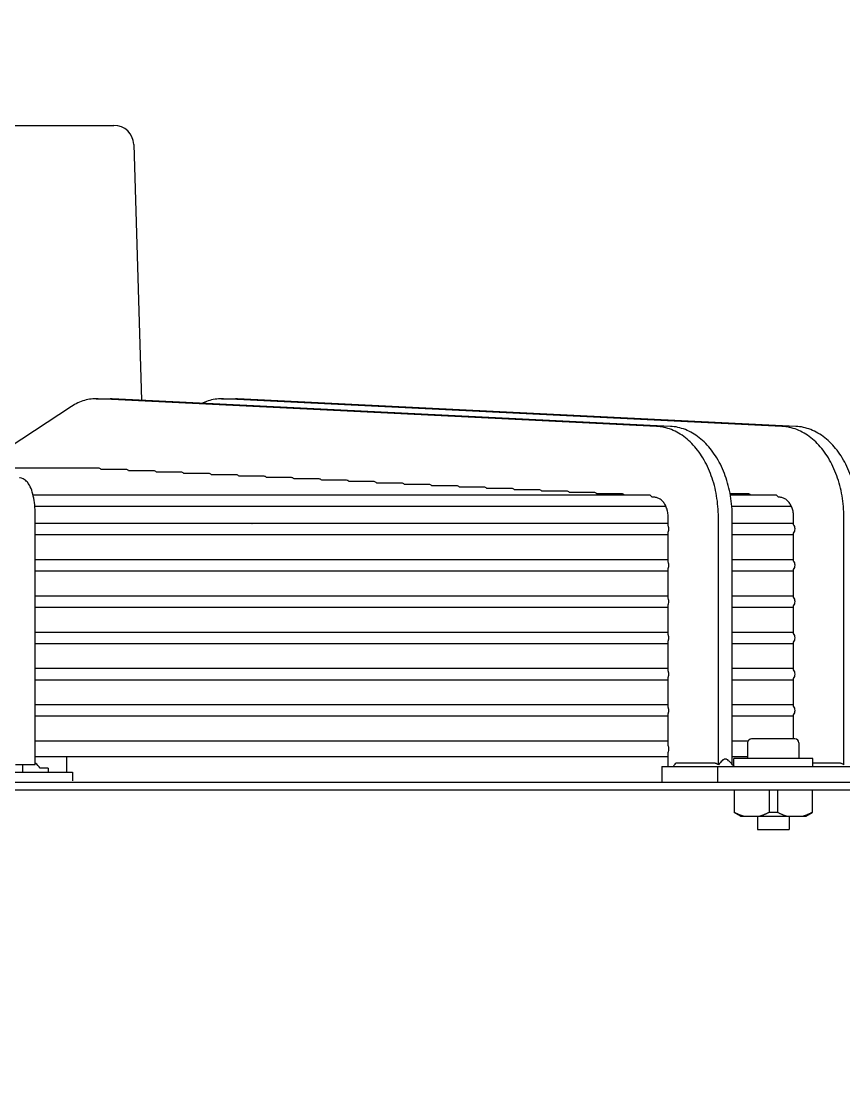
# Model space of a CAD drawing. Header units: millimetres. Extents: x 16950 to 32328, y 19251 to 29476.
# Drawn here: x 17069.83 to 17078.05, y 19601.04 to 19611.62 of the extents above; entities that cross this region are included whole.
import ezdxf

# ---------------------------------------------------------------- set-up
doc = ezdxf.new("R2010")
doc.units = ezdxf.units.MM
doc.header["$LTSCALE"] = 5
doc.layers.add('UNIT', color=6, linetype='Continuous')
doc.layers.add('WS-NO-CONTROL', color=3, linetype='Continuous')
doc.styles.add('SUBMITTAL', font='romans.shx', dxfattribs={"width": 0.75})
doc.dimstyles.new('SUBMITTAL', dxfattribs={"dimtxt": 0.09375, "dimasz": 0.09375, "dimexe": 0.03125, "dimexo": 0.0625, "dimgap": 0.0625, "dimtad": 0, "dimdec": 4, "dimzin": 4, "dimdsep": 46, "dimlunit": 4, "dimtxsty": 'SUBMITTAL', "dimcen": 0.09375, "dimclre": 6, "dimadec": 0, "dimazin": 0, "dimtfac": 1, "dimtdec": 0, "dimtofl": 0, "dimtmove": 0, "dimatfit": 3, "dimfxl": 0, "dimfrac": 2, "dimtolj": 1, "dimtzin": 4, "dimarcsym": 0})

msp = doc.modelspace()

# ---------------------------------------------------------------- linework, layer by layer
at = {"layer": 'UNIT'}
for p, q in [((17060.6808, 19610.5774), (17070.7601, 19610.5774)), ((17070.9569, 19610.3866), (17071.0348, 19607.8341)), ((17070.5816, 19607.8489), (17070.7208, 19607.8489)), ((17076.1767, 19607.5739), (17070.6019, 19607.8485)), ((17076.3159, 19607.5739), (17070.7411, 19607.8485)), ((17071.8343, 19607.8489), (17071.9735, 19607.8489)), ((17077.4295, 19607.5739), (17071.8547, 19607.8485)), ((17077.5687, 19607.5739), (17071.9939, 19607.8485)), ((17070.3354, 19607.7721), (17069.3985, 19607.1581)), ((17070.6047, 19607.1581), (17069.0991, 19607.1581)), ((17070.8806, 19607.1434), (17070.6314, 19607.1434)), ((17071.1564, 19607.1299), (17070.9064, 19607.1299)), ((17071.432, 19607.1164), (17071.1821, 19607.1164)), ((17071.7075, 19607.1029), (17071.4577, 19607.1029)), ((17071.9829, 19607.0894), (17071.7332, 19607.0894)), ((17072.2581, 19607.0759), (17072.0085, 19607.0759)), ((17072.5333, 19607.0624), (17072.2838, 19607.0624)), ((17072.8083, 19607.0489), (17072.5589, 19607.0489)), ((17073.0833, 19607.0354), (17072.834, 19607.0354)), ((17073.3582, 19607.0219), (17073.109, 19607.0219)), ((17073.6331, 19607.0084), (17073.3839, 19607.0084)), ((17073.9079, 19606.9949), (17073.6587, 19606.9949)), ((17074.1826, 19606.9814), (17073.9335, 19606.9814)), ((17074.4573, 19606.9679), (17074.2083, 19606.9679)), ((17076.1048, 19606.8869), (17069.9525, 19606.8869)), ((17074.732, 19606.9544), (17074.483, 19606.9544)), ((17075.0066, 19606.9409), (17074.7576, 19606.9409)), ((17075.2812, 19606.9274), (17075.0322, 19606.9274)), ((17075.5558, 19606.9139), (17075.3068, 19606.9139)), ((17075.8303, 19606.9004), (17075.5814, 19606.9004)), ((17076.1593, 19606.8657), (17076.1349, 19606.8669)), ((17077.0911, 19606.9004), (17076.9128, 19606.9004)), ((17077.3654, 19606.8869), (17076.9152, 19606.8869)), ((17077.412, 19606.8657), (17077.3957, 19606.8665)), ((17069.9694, 19606.7767), (17076.271, 19606.7767)), ((17076.9295, 19606.7767), (17077.5238, 19606.7767)), ((17069.9742, 19604.1995), (17069.9742, 19606.6689)), ((17076.2938, 19606.5797), (17076.2938, 19606.6689)), ((17076.7949, 19604.1961), (17076.7949, 19606.6689)), ((17076.9341, 19604.1995), (17076.9341, 19606.6689)), ((17077.5465, 19606.5921), (17077.5465, 19606.6689)), ((17078.0476, 19604.1961), (17078.0476, 19606.6689)), ((17076.2938, 19606.605), (17069.9742, 19606.605)), ((17070.2515, 19606.6064), (17070.2515, 19606.605)), ((17071.0012, 19606.6064), (17070.9991, 19606.605)), ((17071.1404, 19606.6064), (17071.1383, 19606.605)), ((17072.2197, 19606.6064), (17072.2169, 19606.605)), ((17077.5465, 19606.605), (17076.9341, 19606.605)), ((17069.9742, 19606.4948), (17076.2938, 19606.4948)), ((17076.2938, 19606.2175), (17076.2938, 19606.5201)), ((17076.9341, 19606.4948), (17077.5465, 19606.4948)), ((17077.5465, 19606.2299), (17077.5465, 19606.5077)), ((17076.2938, 19606.2428), (17069.9742, 19606.2428)), ((17077.5465, 19606.2428), (17076.9341, 19606.2428)), ((17069.9742, 19606.1326), (17076.2938, 19606.1326)), ((17076.2938, 19605.8553), (17076.2938, 19606.1579)), ((17076.9341, 19606.1326), (17077.5465, 19606.1326)), ((17077.5465, 19605.8677), (17077.5465, 19606.1455)), ((17076.2938, 19605.8806), (17069.9742, 19605.8806)), ((17077.5465, 19605.8806), (17076.9341, 19605.8806)), ((17069.9742, 19605.7704), (17076.2938, 19605.7704)), ((17076.2938, 19605.4931), (17076.2938, 19605.7957)), ((17076.9341, 19605.7704), (17077.5465, 19605.7704)), ((17077.5465, 19605.5055), (17077.5465, 19605.7832)), ((17076.2938, 19605.5184), (17069.9742, 19605.5184)), ((17077.5465, 19605.5184), (17076.9341, 19605.5184)), ((17069.9742, 19605.4081), (17076.2938, 19605.4081)), ((17076.2938, 19605.1309), (17076.2938, 19605.4334)), ((17076.9341, 19605.4081), (17077.5465, 19605.4081)), ((17077.5465, 19605.1433), (17077.5465, 19605.421)), ((17076.2938, 19605.1562), (17069.9742, 19605.1562)), ((17076.2938, 19604.7687), (17076.2938, 19605.0712)), ((17077.5465, 19605.1562), (17076.9341, 19605.1562)), ((17069.9742, 19605.0459), (17076.2938, 19605.0459)), ((17076.9341, 19605.0459), (17077.5465, 19605.0459)), ((17077.5465, 19604.7811), (17077.5465, 19605.0588)), ((17076.2938, 19604.794), (17069.9742, 19604.794)), ((17077.5465, 19604.794), (17076.9341, 19604.794)), ((17069.9742, 19604.6837), (17076.2938, 19604.6837)), ((17076.2938, 19604.3906), (17076.2938, 19604.709)), ((17076.9341, 19604.6837), (17077.5465, 19604.6837)), ((17077.5465, 19604.4554), (17077.5465, 19604.6966)), ((17076.2938, 19604.4318), (17069.9742, 19604.4318)), ((17077.0905, 19604.4318), (17076.9341, 19604.4318)), ((17077.5597, 19604.4554), (17077.1266, 19604.4554)), ((17077.0872, 19604.416), (17077.0872, 19604.2585)), ((17077.5991, 19604.416), (17077.5991, 19604.2585)), ((17069.9742, 19604.2782), (17076.2938, 19604.2782)), ((17070.2908, 19604.1227), (17070.2908, 19604.2782)), ((17076.2938, 19604.1798), (17076.2938, 19604.3194)), ((17076.9341, 19604.2782), (17077.0872, 19604.2782)), ((17077.7369, 19604.2585), (17076.9495, 19604.2585)), ((17076.9495, 19604.1842), (17076.9495, 19604.2585)), ((17077.7369, 19604.1798), (17077.7369, 19604.2585)), ((17061.0944, 19604.1227), (17070.3464, 19604.1227)), ((17069.7774, 19604.1995), (17069.9742, 19604.1995)), ((17069.8514, 19604.1227), (17069.8514, 19604.1995)), ((17070.1028, 19604.1621), (17070.024, 19604.1621)), ((17070.1028, 19604.1621), (17070.1028, 19604.1227)), ((17070.3464, 19604.1227), (17070.3464, 19604.0361)), ((17076.2296, 19604.1798), (17078.4567, 19604.1798)), ((17076.2296, 19604.1798), (17076.2296, 19604.0223)), ((17076.7531, 19604.2126), (17076.3688, 19604.2126)), ((17076.7864, 19604.1798), (17076.7864, 19604.0223)), ((17078.0059, 19604.2126), (17077.7369, 19604.2126)), ((17048.8504, 19604.0223), (17082.5905, 19604.0223)), ((17082.5905, 19603.9436), (17048.8504, 19603.9436)), ((17076.9534, 19603.9436), (17076.9534, 19603.7214)), ((17077.3014, 19603.9436), (17077.3014, 19603.7214)), ((17077.3849, 19603.9436), (17077.3849, 19603.7214)), ((17077.7329, 19603.9436), (17077.7329, 19603.7214)), ((17077.0164, 19603.6837), (17076.9534, 19603.7201)), ((17077.6699, 19603.6837), (17077.7329, 19603.7201)), ((17077.0164, 19603.6837), (17077.6699, 19603.6837)), ((17077.1857, 19603.6837), (17077.1857, 19603.5499)), ((17077.5006, 19603.6837), (17077.5006, 19603.5499)), ((17077.1857, 19603.5499), (17077.5006, 19603.5499))]:
    msp.add_line(p, q, dxfattribs=at)
for centre, radius, start, end in [((17070.7601, 19610.3806), 0.1969, 1.74849, 90), ((17071.1071, 19606.6132), 0.0787, 353.99009, 355.0051), ((17071.8945, 19606.6132), 0.0787, 184.9949, 186.00991), ((17077.1266, 19604.416), 0.0394, 90, 180), ((17077.5597, 19604.416), 0.0394, 0, 90), ((17069.837, 19604.027), 0.2307, 35.84734, 53.50274)]:
    msp.add_arc(centre, radius, start, end, dxfattribs=at)
for centre, major_axis, ratio, start_param, end_param in [((17070.6047, 19607.103), (0, -0.0551), 0.71258, 2.3922752, 3.1416779), ((17070.8806, 19607.0882), (0, -0.0551), 0.712077, 2.4267654, 3.1416684), ((17071.1564, 19607.0747), (0, -0.0551), 0.7116416, 2.4267545, 3.1416584), ((17071.432, 19607.0612), (0, -0.0551), 0.7112612, 2.4267455, 3.1416501), ((17071.7075, 19607.0477), (0, -0.0551), 0.7109269, 2.4267379, 3.1416431), ((17071.9829, 19607.0343), (0, -0.0551), 0.7106314, 2.4267316, 3.1416373), ((17072.2581, 19607.0208), (0, -0.0551), 0.710369, 2.4267261, 3.1416323), ((17072.5333, 19607.0073), (0, -0.0551), 0.7101349, 2.4267215, 3.141628), ((17072.8083, 19606.9938), (0, -0.0551), 0.7099252, 2.4267175, 3.1416243), ((17073.0833, 19606.9803), (0, -0.0551), 0.7097366, 2.426714, 3.1416211), ((17073.3582, 19606.9668), (0, -0.0551), 0.7095663, 2.426711, 3.1416184), ((17073.6331, 19606.9533), (0, -0.0551), 0.7094121, 2.4267084, 3.1416159), ((17073.9079, 19606.9398), (0, -0.0551), 0.7092719, 2.4267061, 3.1416138), ((17074.1826, 19606.9263), (0, -0.0551), 0.7091442, 2.426704, 3.1416119), ((17074.4573, 19606.9128), (0, -0.0551), 0.7090275, 2.4267022, 3.1416103), ((17074.732, 19606.8993), (0, -0.0551), 0.7089205, 2.4267006, 3.1416088), ((17075.0066, 19606.8858), (0, -0.0551), 0.7088222, 2.4266992, 3.1416075), ((17075.2812, 19606.8723), (0, -0.0551), 0.7087318, 2.4266979, 3.1416063), ((17075.5558, 19606.8588), (0, -0.0551), 0.7086482, 2.4266968, 3.1416053), ((17075.8303, 19606.8453), (0, -0.0551), 0.708571, 2.4266957, 3.1416043), ((17076.1048, 19606.8318), (0, -0.0551), 0.7084995, 2.259884, 3.1416035), ((17077.0911, 19606.8453), (0, -0.0551), 0.7080429, 2.4266911, 3.1416001), ((17077.3654, 19606.8318), (0, -0.0551), 0.7079972, 2.2505647, 3.1415995), ((17072.1261, 19606.6705), (-0.0428, 0.0886), 0.2345697, 2.2595874, 2.2822309), ((17077.5215, 19606.5499), (0, -0.0551), 0.7079678, 1.5708033, 2.4433758), ((17077.5215, 19606.5499), (0, -0.0551), 0.7079678, 0.6982169, 1.5707894), ((17077.5215, 19606.1877), (0, -0.0551), 0.7079678, 1.5708033, 2.4433758), ((17077.5215, 19606.1877), (0, -0.0551), 0.7079678, 0.6982169, 1.5707894), ((17077.5215, 19605.8255), (0, -0.0551), 0.7079678, 1.5708033, 2.4433758), ((17077.5215, 19605.8255), (0, -0.0551), 0.7079678, 0.6982169, 1.5707894), ((17077.5215, 19605.4633), (0, -0.0551), 0.7079678, 1.5708033, 2.4433758), ((17077.5215, 19605.4633), (0, -0.0551), 0.7079678, 0.6982169, 1.5707894), ((17077.5215, 19605.1011), (0, -0.0551), 0.7079678, 1.5708033, 2.4433758), ((17077.5215, 19605.1011), (0, -0.0551), 0.7079678, 0.6982169, 1.5707894), ((17077.5215, 19604.7389), (0, -0.0551), 0.7079678, 1.5708033, 2.4433758), ((17077.5215, 19604.7389), (0, -0.0551), 0.7079678, 0.6982169, 1.5707894), ((17075.3727, 19605.5884), (0, -1.969), 0.7071068, 0.7736158, 0.7971806)]:
    msp.add_ellipse(centre, major_axis=major_axis, ratio=ratio, start_param=start_param, end_param=end_param, dxfattribs=at)
for points, knots in [([(17070.6019, 19607.8484), (17070.5791, 19607.8496), (17070.556, 19607.8488), (17070.5332, 19607.8461), (17070.5104, 19607.8435), (17070.4877, 19607.8389), (17070.4653, 19607.8325), (17070.443, 19607.8261), (17070.4208, 19607.8178), (17070.3991, 19607.8077), (17070.3774, 19607.7976), (17070.3561, 19607.7858), (17070.3354, 19607.7722)], [0, 0, 0, 0, 0.2503763, 0.2503763, 0.2503763, 0.5005641, 0.5005641, 0.5005641, 0.7507518, 0.7507518, 0.7507518, 1, 1, 1, 1]), ([(17071.8547, 19607.8484), (17071.8318, 19607.8496), (17071.8088, 19607.8488), (17071.786, 19607.8461), (17071.7631, 19607.8435), (17071.7405, 19607.8389), (17071.7181, 19607.8325), (17071.6957, 19607.8261), (17071.6736, 19607.8178), (17071.6518, 19607.8077), (17071.6492, 19607.8065), (17071.6467, 19607.8053), (17071.6441, 19607.8041)], [0, 0, 0, 0, 0.25037629, 0.25037629, 0.25037629, 0.50056405, 0.50056405, 0.50056405, 0.75075182, 0.75075182, 0.75075182, 0.78029111, 0.78029111, 0.78029111, 0.78029111]), ([(17076.7949, 19606.6689), (17076.7949, 19606.7044), (17076.7934, 19606.7403), (17076.7904, 19606.7757), (17076.7875, 19606.8112), (17076.783, 19606.8461), (17076.7771, 19606.8808), (17076.7712, 19606.9154), (17076.7638, 19606.9498), (17076.755, 19606.9833), (17076.7463, 19607.0167), (17076.7362, 19607.0493), (17076.7247, 19607.081), (17076.7132, 19607.1128), (17076.7003, 19607.1438), (17076.6863, 19607.1734), (17076.6722, 19607.203), (17076.657, 19607.2313), (17076.6406, 19607.2583), (17076.6242, 19607.2854), (17076.6065, 19607.3112), (17076.588, 19607.3354), (17076.5694, 19607.3595), (17076.5499, 19607.382), (17076.5295, 19607.4029), (17076.509, 19607.4237), (17076.4876, 19607.443), (17076.4656, 19607.4603), (17076.4435, 19607.4777), (17076.4209, 19607.4931), (17076.3976, 19607.5066), (17076.3742, 19607.5201), (17076.3502, 19607.5318), (17076.3259, 19607.5413), (17076.3016, 19607.5509), (17076.2771, 19607.5583), (17076.2521, 19607.5638), (17076.2272, 19607.5692), (17076.2019, 19607.5726), (17076.1767, 19607.5738)], [0, 0, 0, 0, 0.076921, 0.076921, 0.076921, 0.1538421, 0.1538421, 0.1538421, 0.2307631, 0.2307631, 0.2307631, 0.3076842, 0.3076842, 0.3076842, 0.3846052, 0.3846052, 0.3846052, 0.4615263, 0.4615263, 0.4615263, 0.5384473, 0.5384473, 0.5384473, 0.6153684, 0.6153684, 0.6153684, 0.6922894, 0.6922894, 0.6922894, 0.7692105, 0.7692105, 0.7692105, 0.8461315, 0.8461315, 0.8461315, 0.9230526, 0.9230526, 0.9230526, 1, 1, 1, 1]), ([(17076.9341, 19606.6689), (17076.9341, 19606.7044), (17076.9326, 19606.7403), (17076.9296, 19606.7757), (17076.9266, 19606.8112), (17076.9222, 19606.8461), (17076.9163, 19606.8808), (17076.9104, 19606.9154), (17076.903, 19606.9498), (17076.8942, 19606.9833), (17076.8855, 19607.0167), (17076.8754, 19607.0493), (17076.8639, 19607.081), (17076.8524, 19607.1128), (17076.8395, 19607.1438), (17076.8255, 19607.1734), (17076.8114, 19607.203), (17076.7962, 19607.2313), (17076.7798, 19607.2583), (17076.7634, 19607.2854), (17076.7457, 19607.3112), (17076.7272, 19607.3354), (17076.7086, 19607.3595), (17076.6891, 19607.382), (17076.6687, 19607.4029), (17076.6482, 19607.4237), (17076.6268, 19607.443), (17076.6048, 19607.4603), (17076.5827, 19607.4777), (17076.5601, 19607.4931), (17076.5367, 19607.5066), (17076.5134, 19607.5201), (17076.4894, 19607.5318), (17076.4651, 19607.5413), (17076.4408, 19607.5509), (17076.4163, 19607.5583), (17076.3913, 19607.5638), (17076.3664, 19607.5692), (17076.3411, 19607.5726), (17076.3159, 19607.5738)], [0, 0, 0, 0, 0.076921, 0.076921, 0.076921, 0.1538421, 0.1538421, 0.1538421, 0.2307631, 0.2307631, 0.2307631, 0.3076842, 0.3076842, 0.3076842, 0.3846052, 0.3846052, 0.3846052, 0.4615263, 0.4615263, 0.4615263, 0.5384473, 0.5384473, 0.5384473, 0.6153684, 0.6153684, 0.6153684, 0.6922894, 0.6922894, 0.6922894, 0.7692105, 0.7692105, 0.7692105, 0.8461315, 0.8461315, 0.8461315, 0.9230526, 0.9230526, 0.9230526, 1, 1, 1, 1]), ([(17078.0476, 19606.6689), (17078.0476, 19606.7044), (17078.0461, 19606.7403), (17078.0432, 19606.7757), (17078.0402, 19606.8112), (17078.0358, 19606.8461), (17078.0299, 19606.8808), (17078.0239, 19606.9154), (17078.0165, 19606.9498), (17078.0078, 19606.9833), (17077.999, 19607.0167), (17077.9889, 19607.0493), (17077.9775, 19607.081), (17077.966, 19607.1128), (17077.9531, 19607.1438), (17077.939, 19607.1734), (17077.925, 19607.203), (17077.9098, 19607.2313), (17077.8934, 19607.2583), (17077.8769, 19607.2854), (17077.8593, 19607.3112), (17077.8407, 19607.3354), (17077.8221, 19607.3595), (17077.8027, 19607.382), (17077.7822, 19607.4029), (17077.7618, 19607.4237), (17077.7404, 19607.443), (17077.7183, 19607.4603), (17077.6963, 19607.4777), (17077.6736, 19607.4931), (17077.6503, 19607.5066), (17077.627, 19607.5201), (17077.6029, 19607.5318), (17077.5786, 19607.5413), (17077.5543, 19607.5509), (17077.5298, 19607.5583), (17077.5049, 19607.5638), (17077.4799, 19607.5692), (17077.4546, 19607.5726), (17077.4295, 19607.5738)], [0, 0, 0, 0, 0.076921, 0.076921, 0.076921, 0.1538421, 0.1538421, 0.1538421, 0.2307631, 0.2307631, 0.2307631, 0.3076842, 0.3076842, 0.3076842, 0.3846052, 0.3846052, 0.3846052, 0.4615263, 0.4615263, 0.4615263, 0.5384473, 0.5384473, 0.5384473, 0.6153684, 0.6153684, 0.6153684, 0.6922894, 0.6922894, 0.6922894, 0.7692105, 0.7692105, 0.7692105, 0.8461315, 0.8461315, 0.8461315, 0.9230526, 0.9230526, 0.9230526, 1, 1, 1, 1]), ([(17078.1868, 19606.6689), (17078.1868, 19606.7044), (17078.1853, 19606.7403), (17078.1824, 19606.7757), (17078.1794, 19606.8112), (17078.175, 19606.8461), (17078.1691, 19606.8808), (17078.1631, 19606.9154), (17078.1557, 19606.9498), (17078.147, 19606.9833), (17078.1382, 19607.0167), (17078.1281, 19607.0493), (17078.1166, 19607.081), (17078.1052, 19607.1128), (17078.0923, 19607.1438), (17078.0782, 19607.1734), (17078.0642, 19607.203), (17078.049, 19607.2313), (17078.0326, 19607.2583), (17078.0161, 19607.2854), (17077.9985, 19607.3112), (17077.9799, 19607.3354), (17077.9613, 19607.3595), (17077.9419, 19607.382), (17077.9214, 19607.4029), (17077.901, 19607.4237), (17077.8795, 19607.443), (17077.8575, 19607.4603), (17077.8355, 19607.4777), (17077.8128, 19607.4931), (17077.7895, 19607.5066), (17077.7662, 19607.5201), (17077.7421, 19607.5318), (17077.7178, 19607.5413), (17077.6935, 19607.5509), (17077.669, 19607.5583), (17077.6441, 19607.5638), (17077.6191, 19607.5692), (17077.5938, 19607.5726), (17077.5687, 19607.5738)], [0, 0, 0, 0, 0.076921, 0.076921, 0.076921, 0.1538421, 0.1538421, 0.1538421, 0.2307631, 0.2307631, 0.2307631, 0.3076842, 0.3076842, 0.3076842, 0.3846052, 0.3846052, 0.3846052, 0.4615263, 0.4615263, 0.4615263, 0.5384473, 0.5384473, 0.5384473, 0.6153684, 0.6153684, 0.6153684, 0.6922894, 0.6922894, 0.6922894, 0.7692105, 0.7692105, 0.7692105, 0.8461315, 0.8461315, 0.8461315, 0.9230526, 0.9230526, 0.9230526, 1, 1, 1, 1]), ([(17069.9742, 19606.6689), (17069.9742, 19606.7017), (17069.9729, 19606.7345), (17069.9677, 19606.7979), (17069.9638, 19606.8283), (17069.9535, 19606.8852), (17069.947, 19606.9115), (17069.9304, 19606.9601), (17069.9209, 19606.9825), (17069.8971, 19607.0152), (17069.888, 19607.0257), (17069.862, 19607.0462), (17069.8438, 19607.0562), (17069.8196, 19607.0608), (17069.8174, 19607.0612), (17069.8152, 19607.0615)], [1.5707963, 1.5707963, 1.5707963, 1.5707963, 1.8779743, 1.8779743, 2.1851522, 2.1851522, 2.4923302, 2.4923302, 2.7995081, 2.7995081, 2.9409737, 2.9409737, 3.0918576, 3.0918576, 3.1066861, 3.1066861, 3.1066861, 3.1066861]), ([(17076.2938, 19606.6689), (17076.2938, 19606.6766), (17076.2935, 19606.6844), (17076.2928, 19606.692), (17076.2922, 19606.6997), (17076.2912, 19606.7074), (17076.2899, 19606.7149), (17076.2886, 19606.7224), (17076.2871, 19606.7299), (17076.2852, 19606.7371), (17076.2832, 19606.7444), (17076.281, 19606.7515), (17076.2785, 19606.7584), (17076.276, 19606.7653), (17076.2733, 19606.772), (17076.2702, 19606.7784), (17076.2672, 19606.7849), (17076.2638, 19606.7911), (17076.2603, 19606.797), (17076.2567, 19606.8028), (17076.2529, 19606.8084), (17076.2488, 19606.8137), (17076.2448, 19606.8189), (17076.2405, 19606.8238), (17076.2361, 19606.8284), (17076.2316, 19606.8329), (17076.227, 19606.8371), (17076.2222, 19606.8409), (17076.2174, 19606.8446), (17076.2124, 19606.848), (17076.2074, 19606.851), (17076.2023, 19606.8539), (17076.1971, 19606.8564), (17076.1918, 19606.8585), (17076.1865, 19606.8606), (17076.1811, 19606.8622), (17076.1757, 19606.8634), (17076.1703, 19606.8646), (17076.1648, 19606.8653), (17076.1593, 19606.8656)], [0, 0, 0, 0, 0.076921, 0.076921, 0.076921, 0.153842, 0.153842, 0.153842, 0.230763, 0.230763, 0.230763, 0.307684, 0.307684, 0.307684, 0.384605, 0.384605, 0.384605, 0.461526, 0.461526, 0.461526, 0.538447, 0.538447, 0.538447, 0.615368, 0.615368, 0.615368, 0.692289, 0.692289, 0.692289, 0.7692101, 0.7692101, 0.7692101, 0.8461311, 0.8461311, 0.8461311, 0.9230521, 0.9230521, 0.9230521, 1, 1, 1, 1]), ([(17077.5465, 19606.6689), (17077.5465, 19606.6766), (17077.5462, 19606.6844), (17077.5456, 19606.692), (17077.5449, 19606.6997), (17077.544, 19606.7074), (17077.5427, 19606.7149), (17077.5414, 19606.7224), (17077.5398, 19606.7299), (17077.5379, 19606.7371), (17077.536, 19606.7444), (17077.5338, 19606.7515), (17077.5313, 19606.7584), (17077.5288, 19606.7653), (17077.526, 19606.772), (17077.523, 19606.7784), (17077.5199, 19606.7849), (17077.5166, 19606.7911), (17077.513, 19606.797), (17077.5094, 19606.8028), (17077.5056, 19606.8084), (17077.5016, 19606.8137), (17077.4975, 19606.8189), (17077.4933, 19606.8238), (17077.4888, 19606.8284), (17077.4844, 19606.8329), (17077.4798, 19606.8371), (17077.475, 19606.8409), (17077.4702, 19606.8446), (17077.4652, 19606.848), (17077.4601, 19606.851), (17077.455, 19606.8539), (17077.4498, 19606.8564), (17077.4445, 19606.8585), (17077.4393, 19606.8606), (17077.4339, 19606.8622), (17077.4284, 19606.8634), (17077.423, 19606.8646), (17077.4176, 19606.8653), (17077.412, 19606.8656)], [0, 0, 0, 0, 0.076921, 0.076921, 0.076921, 0.153842, 0.153842, 0.153842, 0.230763, 0.230763, 0.230763, 0.307684, 0.307684, 0.307684, 0.384605, 0.384605, 0.384605, 0.461526, 0.461526, 0.461526, 0.538447, 0.538447, 0.538447, 0.615368, 0.615368, 0.615368, 0.692289, 0.692289, 0.692289, 0.7692101, 0.7692101, 0.7692101, 0.8461311, 0.8461311, 0.8461311, 0.9230521, 0.9230521, 0.9230521, 1, 1, 1, 1]), ([(17076.3, 19606.5499), (17076.3, 19606.5567), (17076.2989, 19606.5647), (17076.2962, 19606.5738), (17076.2951, 19606.5768), (17076.2938, 19606.5797)], [-0.830133896, -0.830133896, -0.830133896, -0.830133896, -0.778331745, -0.778331745, -0.754611842, -0.754611842, -0.754611842, -0.754611842]), ([(17076.2938, 19606.5201), (17076.2951, 19606.5229), (17076.2962, 19606.5259), (17076.2989, 19606.5351), (17076.3, 19606.5431), (17076.3, 19606.5499)], [-0.075522054, -0.075522054, -0.075522054, -0.075522054, -0.051802151, -0.051802151, 0, 0, 0, 0]), ([(17076.3, 19606.1877), (17076.3, 19606.1945), (17076.2989, 19606.2025), (17076.2962, 19606.2116), (17076.2951, 19606.2146), (17076.2938, 19606.2175)], [-0.830133896, -0.830133896, -0.830133896, -0.830133896, -0.778331745, -0.778331745, -0.754611842, -0.754611842, -0.754611842, -0.754611842]), ([(17076.2938, 19606.1579), (17076.2951, 19606.1607), (17076.2962, 19606.1637), (17076.2989, 19606.1729), (17076.3, 19606.1809), (17076.3, 19606.1877)], [-0.075522054, -0.075522054, -0.075522054, -0.075522054, -0.051802151, -0.051802151, 0, 0, 0, 0]), ([(17076.3, 19605.8255), (17076.3, 19605.8323), (17076.2989, 19605.8403), (17076.2962, 19605.8494), (17076.2951, 19605.8524), (17076.2938, 19605.8553)], [0, 0, 0, 0, 0.051802151, 0.051802151, 0.075522054, 0.075522054, 0.075522054, 0.075522054]), ([(17076.2938, 19605.7957), (17076.2951, 19605.7985), (17076.2962, 19605.8015), (17076.2989, 19605.8107), (17076.3, 19605.8187), (17076.3, 19605.8255)], [0.754611842, 0.754611842, 0.754611842, 0.754611842, 0.778331745, 0.778331745, 0.830133896, 0.830133896, 0.830133896, 0.830133896]), ([(17076.3, 19605.4633), (17076.3, 19605.4701), (17076.2989, 19605.4781), (17076.2962, 19605.4872), (17076.2951, 19605.4902), (17076.2938, 19605.4931)], [0, 0, 0, 0, 0.051802151, 0.051802151, 0.075522054, 0.075522054, 0.075522054, 0.075522054]), ([(17076.2938, 19605.4334), (17076.2951, 19605.4363), (17076.2962, 19605.4393), (17076.2989, 19605.4485), (17076.3, 19605.4565), (17076.3, 19605.4633)], [0.754611843, 0.754611843, 0.754611843, 0.754611843, 0.778331746, 0.778331746, 0.830133897, 0.830133897, 0.830133897, 0.830133897]), ([(17076.3, 19605.1011), (17076.3, 19605.1079), (17076.2989, 19605.1159), (17076.2962, 19605.125), (17076.2951, 19605.128), (17076.2938, 19605.1309)], [0, 0, 0, 0, 0.051802151, 0.051802151, 0.075522054, 0.075522054, 0.075522054, 0.075522054]), ([(17076.2938, 19605.0712), (17076.2951, 19605.0741), (17076.2962, 19605.0771), (17076.2989, 19605.0863), (17076.3, 19605.0943), (17076.3, 19605.1011)], [0.754610412, 0.754610412, 0.754610412, 0.754610412, 0.77830675, 0.77830675, 0.830133897, 0.830133897, 0.830133897, 0.830133897]), ([(17076.3, 19604.7389), (17076.3, 19604.7457), (17076.2989, 19604.7537), (17076.2962, 19604.7628), (17076.2951, 19604.7658), (17076.2938, 19604.7687)], [0, 0, 0, 0, 0.051802151, 0.051802151, 0.075522054, 0.075522054, 0.075522054, 0.075522054]), ([(17076.2938, 19604.709), (17076.2951, 19604.7119), (17076.2962, 19604.7149), (17076.2989, 19604.7241), (17076.3, 19604.7321), (17076.3, 19604.7389)], [-0.075522054, -0.075522054, -0.075522054, -0.075522054, -0.051802151, -0.051802151, 0, 0, 0, 0]), ([(17076.3, 19604.355), (17076.3, 19604.3645), (17076.2984, 19604.3756), (17076.2953, 19604.3864), (17076.2946, 19604.3885), (17076.2938, 19604.3906)], [-1.156260963, -1.156260963, -1.156260963, -1.156260963, -1.084108004, -1.084108004, -1.067161101, -1.067161101, -1.067161101, -1.067161101]), ([(17076.2938, 19604.3194), (17076.2946, 19604.3215), (17076.2953, 19604.3236), (17076.2984, 19604.3344), (17076.3, 19604.3455), (17076.3, 19604.355)], [1.067161101, 1.067161101, 1.067161101, 1.067161101, 1.084108004, 1.084108004, 1.156260963, 1.156260963, 1.156260963, 1.156260963]), ([(17076.9063, 19604.228), (17076.903, 19604.2314), (17076.8999, 19604.2345), (17076.891, 19604.2427), (17076.8854, 19604.247), (17076.877, 19604.2514), (17076.8741, 19604.2526), (17076.8689, 19604.2538), (17076.8667, 19604.2541), (17076.8623, 19604.2541), (17076.8601, 19604.2538), (17076.8549, 19604.2526), (17076.852, 19604.2514), (17076.8436, 19604.247), (17076.838, 19604.2427), (17076.8215, 19604.2275), (17076.8095, 19604.2137), (17076.7949, 19604.1961)], [-0.70512845, -0.70512845, -0.70512845, -0.70512845, -0.64697279, -0.64697279, -0.53019487, -0.53019487, -0.47055032, -0.47055032, -0.42676959, -0.42676959, -0.38298885, -0.38298885, -0.32334424, -0.32334424, -0.20656606, -0.20656606, -0.00000111, -0.00000111, -0.00000111, -0.00000111]), ([(17076.7949, 19604.1961), (17076.7879, 19604.2011), (17076.7806, 19604.2056), (17076.7695, 19604.21), (17076.766, 19604.211), (17076.7608, 19604.212), (17076.7592, 19604.2123), (17076.7561, 19604.2125), (17076.7546, 19604.2126), (17076.7531, 19604.2126)], [-0.15736197, -0.15736197, -0.15736197, -0.15736197, -0.07242537, -0.07242537, -0.03362782, -0.03362782, -0.01579049, -0.01579049, 0, 0, 0, 0]), ([(17078.0476, 19604.1961), (17078.0407, 19604.2011), (17078.0333, 19604.2056), (17078.0223, 19604.21), (17078.0188, 19604.211), (17078.0136, 19604.212), (17078.0119, 19604.2123), (17078.0088, 19604.2125), (17078.0074, 19604.2126), (17078.0059, 19604.2126)], [-0.15736195, -0.15736195, -0.15736195, -0.15736195, -0.07243039, -0.07243039, -0.03362963, -0.03362963, -0.01579125, -0.01579125, 0, 0, 0, 0]), ([(17076.9534, 19603.7214), (17076.9534, 19603.7211), (17076.9534, 19603.7206), (17076.9534, 19603.7202), (17076.9534, 19603.7201), (17076.9534, 19603.7201)], [0, 0, 0, 0, 0.16666667, 0.33333333, 0.5, 0.5, 0.5, 0.5])]:
    msp.add_open_spline(points, degree=3, knots=knots, dxfattribs=at)
for points in [[(17070.7391, 19607.8485), (17070.733, 19607.8488), (17070.7269, 19607.8489), (17070.7208, 19607.8489)], [(17071.9918, 19607.8485), (17071.9857, 19607.8488), (17071.9796, 19607.8489), (17071.9735, 19607.8489)], [(17076.9063, 19604.228), (17076.9219, 19604.2117), (17076.9378, 19604.1956), (17076.954, 19604.1798)], [(17077.0447, 19603.6837), (17077.0415, 19603.6847), (17077.035, 19603.6867), (17077.0252, 19603.6899), (17077.0155, 19603.6935), (17077.0056, 19603.6973), (17076.9956, 19603.7015), (17076.9854, 19603.7059), (17076.975, 19603.7107), (17076.9644, 19603.7158), (17076.9571, 19603.7195), (17076.9534, 19603.7214)], [(17077.3014, 19603.7214), (17077.2977, 19603.7195), (17077.2903, 19603.7158), (17077.2795, 19603.7106), (17077.2691, 19603.7058), (17077.2589, 19603.7013), (17077.2489, 19603.6972), (17077.2391, 19603.6934), (17077.2293, 19603.6899), (17077.2197, 19603.6866), (17077.2133, 19603.6847), (17077.2101, 19603.6837)], [(17077.3849, 19603.7214), (17077.3803, 19603.7211), (17077.371, 19603.7206), (17077.3571, 19603.7202), (17077.3432, 19603.72), (17077.3292, 19603.7202), (17077.3153, 19603.7206), (17077.306, 19603.7211), (17077.3014, 19603.7214)], [(17077.4762, 19603.6837), (17077.473, 19603.6847), (17077.4665, 19603.6867), (17077.4568, 19603.6899), (17077.447, 19603.6935), (17077.4371, 19603.6973), (17077.4271, 19603.7015), (17077.4169, 19603.7059), (17077.4065, 19603.7107), (17077.3959, 19603.7158), (17077.3886, 19603.7195), (17077.3849, 19603.7214)], [(17077.7329, 19603.7214), (17077.7292, 19603.7195), (17077.7218, 19603.7158), (17077.711, 19603.7106), (17077.7006, 19603.7058), (17077.6904, 19603.7013), (17077.6804, 19603.6972), (17077.6706, 19603.6934), (17077.6608, 19603.6899), (17077.6512, 19603.6866), (17077.6448, 19603.6847), (17077.6416, 19603.6837)]]:
    msp.add_open_spline(points, degree=3, dxfattribs=at)

# ---------------------------------------------------------------- leaders
at = {"layer": 'WS-NO-CONTROL', "annotation_type": 0, "has_hookline": 1, "hookline_direction": 0, "text_width": 52.65}
msp.add_leader([(17035.6101, 19592.927), (17104.5681, 19642.3937), (17108.6407, 19642.3937)], dimstyle='SUBMITTAL', override={"dimscale": 58.18, "dimasz": 0.07, "dimgap": 0.03, "dimcen": 4.055284, "dimarcsym": 1}, dxfattribs=at)

doc.saveas('drawing.dxf')
